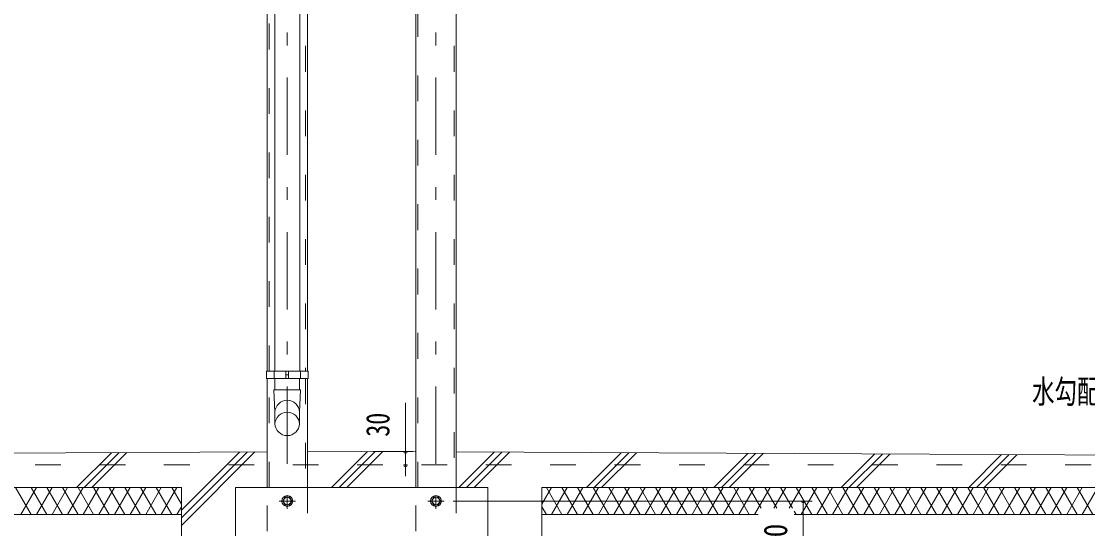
# Model space of a CAD drawing. Units: millimetres, scale not verified. Extents: x -31992 to 32005, y -14700 to 14700.
# Drawn here: x 19187 to 27469, y 1038 to 4979 of the extents above; entities that cross this region are included whole.
import ezdxf
from ezdxf.enums import TextEntityAlignment as Align

# ---------------------------------------------------------------- set-up
doc = ezdxf.new("R2010")
doc.units = ezdxf.units.MM
doc.header["$LTSCALE"] = 50
doc.linetypes.add('USER2', pattern=[10, 4, -6])
doc.linetypes.add('USER3', pattern=[24, 12, -5, 2, -5])
for name, color, linetype, lineweight in [('0-6_2-02BOLD', 7, 'Continuous', 18), ('0-7_2-12HIDDEN', 3, 'USER2', 18), ('0-8_2-22CENTER', 3, 'USER3', 18), ('0-A_2-52DIM', 3, 'Continuous', 18), ('0-B_2-62HATCH', 2, 'Continuous', 18)]:
    doc.layers.add(name, color=color, linetype=linetype, lineweight=lineweight)
doc.styles.add('ＭＳ ゴシック', font='')
doc.styles.get('ＭＳ ゴシック').set_extended_font_data('MS Gothic')

msp = doc.modelspace()

# ---------------------------------------------------------------- linework, layer by layer
at = {"layer": '0-6_2-02BOLD'}
for p, q in [((21156.61, 8497.9), (21156.61, 2260.9)), ((21349.14, 8497.9), (21349.14, 2260.9)), ((21096.94, 2260.9), (21096.94, 7787.41)), ((21408.79, 2260.9), (21408.79, 7787.41)), ((22251.95, 1357.9), (22251.95, 7787.41)), ((22563.8, 7787.41), (22563.8, 1357.9)), ((21151.05, 2204.9), (21151.05, 2260.9)), ((21242.2, 2260.9), (21242.2, 2204.9)), ((21263.55, 2260.9), (21263.55, 2204.9)), ((21354.69, 2204.9), (21354.69, 2260.9)), ((21096.95, 1357.9), (21096.95, 2204.9)), ((21156.59, 2115.78), (21156.59, 2204.9)), ((21252.87, 2232.9), (21242.2, 2232.9)), ((21252.87, 2232.9), (21263.55, 2232.9)), ((21349.09, 2204.9), (21349.09, 2115.78)), ((21408.8, 2204.9), (21408.8, 1357.9)), ((21096.95, 1634.25), (14795.38, 1602.9)), ((20850.37, 1357.9), (20850.37, 482.9)), ((23230.38, 1357.9), (23230.38, 482.9)), ((23230.38, 1357.9), (28865.37, 1357.9)), ((24910.37, 1147.9), (23230.38, 1147.9))]:
    msp.add_line(p, q, dxfattribs=at)
for points in [[(21252.87, 2204.9), (21091.35, 2204.9), (21091.35, 2260.9), (21252.87, 2260.9)], [(21252.87, 2204.9), (21414.4, 2204.9), (21414.4, 2260.9), (21252.87, 2260.9)], [(21149.6, 2115.79), (21356.1, 2115.79), (21349.11, 1941.96), (21349.11, 1851.51)], [(21156.61, 1851.51), (21156.61, 1941.96), (21149.6, 2115.79)], [(14795.38, 1602.9), (14795.38, 1147.9), (20430.37, 1147.9)], [(21408.8, 1635.81), (21830.37, 1637.9), (22251.95, 1635.81)], [(22563.8, 1634.25), (28865.37, 1602.9), (28865.37, 1147.9), (25190.37, 1147.9)], [(20430.37, 482.9), (20430.37, 1357.9), (14795.38, 1357.9)], [(22810.38, 482.9), (22810.38, 1357.9), (20850.37, 1357.9)]]:
    msp.add_lwpolyline(points, dxfattribs=at)
for points in [[(21270.05, 1282.65), (21235.69, 1282.65), (21218.53, 1252.9), (21235.69, 1223.15), (21270.05, 1223.15), (21287.22, 1252.9)], [(22425.05, 1282.65), (22442.23, 1252.9), (22425.05, 1223.15), (22390.7, 1223.15), (22373.53, 1252.9), (22390.7, 1282.65)]]:
    msp.add_lwpolyline(points, close=True, dxfattribs=at)
for centre, radius in [((21252.87, 1252.9), 42), ((21252.87, 1252.9), 28.88), ((22407.87, 1252.9), 42), ((22407.87, 1252.9), 28.88)]:
    msp.add_circle(centre, radius, dxfattribs=at)
for centre, radius, start, end in [((21252.87, 1938.53), 96.43, 3.55867, 176.44133), ((21252.87, 1845.52), 96.43, 3.55867, 176.44133), ((21252.87, 1857.5), 96.44, 183.56303, 356.43697)]:
    msp.add_arc(centre, radius, start, end, dxfattribs=at)
at = {"layer": '0-7_2-12HIDDEN'}
for p, q in [((21111.64, 2260.9), (21111.64, 7787.41)), ((21394.09, 7787.41), (21394.09, 2260.9)), ((22266.65, 1357.9), (22266.65, 7787.41)), ((22549.1, 7787.41), (22549.1, 1357.9)), ((21111.64, 1357.9), (21111.64, 2204.9)), ((21394.09, 2204.9), (21394.09, 1357.9)), ((14795.38, 1532.9), (28865.37, 1532.9))]:
    msp.add_line(p, q, dxfattribs=at)
for points in [[(21408.8, 1357.9), (21408.8, 517.9), (21096.95, 517.9), (21096.95, 1357.9)], [(22563.8, 1357.9), (22563.8, 517.9), (22251.95, 517.9), (22251.95, 1357.9)]]:
    msp.add_lwpolyline(points, dxfattribs=at)
at = {"layer": '0-8_2-22CENTER'}
for p, q in [((21252.87, 9341.41), (21252.87, -1827.1)), ((22407.86, 9341.41), (22407.86, -1827.1)), ((21315.88, 1252.9), (21189.88, 1252.9)), ((22470.88, 1252.9), (22344.87, 1252.9))]:
    msp.add_line(p, q, dxfattribs=at)
at = {"layer": '0-A_2-52DIM'}
for p, q in [((22171.32, 1445.03), (22171.32, 2015.9)), ((22227.05, 1637.9), (21920.11, 1637.9)), ((22185.32, 1637.9), (22157.32, 1637.9)), ((22185.32, 1532.9), (22157.32, 1532.9)), ((25330.37, 1252.9), (22540.87, 1252.9)), ((25274.37, 1252.9), (25246.37, 1252.9)), ((25260.37, 104.9), (25260.37, 1252.9))]:
    msp.add_line(p, q, dxfattribs=at)
for centre in [(22171.32, 1637.9), (22171.32, 1532.9), (25260.37, 1252.9)]:
    msp.add_arc(centre, 14, 180, 0, dxfattribs=at)
at = {"layer": '0-B_2-62HATCH'}
for p, q in [((19616.08, 1357.9), (19886.41, 1628.23)), ((19946.11, 1628.53), (19675.48, 1357.9)), ((19734.88, 1357.9), (20005.8, 1628.83)), ((21000.7, 1633.77), (20430.37, 1063.45)), ((20430.37, 1122.85), (20941, 1633.48)), ((20881.31, 1633.18), (20430.37, 1182.24)), ((21595.98, 1357.9), (21875.76, 1637.68)), ((21934.85, 1637.38), (21655.38, 1357.9)), ((21714.78, 1357.9), (21993.96, 1637.09)), ((22860.8, 1632.78), (22585.93, 1357.9)), ((22645.32, 1357.9), (22919.91, 1632.48)), ((22979.01, 1632.19), (22704.72, 1357.9)), ((23575.88, 1357.9), (23845.85, 1627.88)), ((23904.95, 1627.58), (23635.28, 1357.9)), ((23694.68, 1357.9), (23964.06, 1627.29)), ((24565.83, 1357.9), (24830.9, 1622.97)), ((24625.23, 1357.9), (24890.01, 1622.68)), ((24949.11, 1622.39), (24684.62, 1357.9)), ((25555.78, 1357.9), (25815.95, 1618.07)), ((25875.05, 1617.78), (25615.18, 1357.9)), ((25674.58, 1357.9), (25934.16, 1617.49)), ((26545.73, 1357.9), (26801, 1613.17)), ((26860.1, 1612.88), (26605.13, 1357.9)), ((26664.52, 1357.9), (26919.21, 1612.59)), ((19264.05, 1147.9), (19142.81, 1357.9)), ((19183.22, 1147.9), (19304.46, 1357.9)), ((19264.05, 1357.9), (19385.29, 1147.9)), ((19425.7, 1357.9), (19304.46, 1147.9)), ((19506.54, 1147.9), (19385.29, 1357.9)), ((19425.71, 1147.9), (19546.95, 1357.9)), ((19506.54, 1357.9), (19627.78, 1147.9)), ((19668.19, 1357.9), (19546.95, 1147.9)), ((19749.02, 1147.9), (19627.78, 1357.9)), ((19668.19, 1147.9), (19789.44, 1357.9)), ((19870.27, 1147.9), (19749.03, 1357.9)), ((19910.68, 1357.9), (19789.44, 1147.9)), ((19870.27, 1357.9), (19991.5, 1147.9)), ((20031.92, 1357.9), (19910.68, 1147.9)), ((20112.75, 1147.9), (19991.51, 1357.9)), ((20031.92, 1147.9), (20153.16, 1357.9)), ((20112.75, 1357.9), (20234, 1147.9)), ((20274.41, 1357.9), (20153.16, 1147.9)), ((20355.24, 1147.9), (20234, 1357.9)), ((20274.41, 1147.9), (20395.65, 1357.9)), ((20355.24, 1357.9), (20430.37, 1227.77)), ((23230.38, 1227.79), (23305.5, 1357.9)), ((23265.09, 1357.9), (23386.33, 1147.9)), ((23426.74, 1357.9), (23305.49, 1147.9)), ((23507.57, 1147.9), (23386.33, 1357.9)), ((23426.74, 1147.9), (23547.98, 1357.9)), ((23628.81, 1147.9), (23507.57, 1357.9)), ((23669.23, 1357.9), (23547.98, 1147.9)), ((23628.81, 1357.9), (23750.06, 1147.9)), ((23790.47, 1357.9), (23669.23, 1147.9)), ((23871.31, 1147.9), (23750.06, 1357.9)), ((23790.47, 1147.9), (23911.71, 1357.9)), ((23871.31, 1357.9), (23992.54, 1147.9)), ((24032.96, 1357.9), (23911.71, 1147.9)), ((24113.79, 1147.9), (23992.54, 1357.9)), ((24032.96, 1147.9), (24154.2, 1357.9)), ((24113.79, 1357.9), (24235.03, 1147.9)), ((24275.45, 1357.9), (24154.2, 1147.9)), ((24356.28, 1147.9), (24235.03, 1357.9)), ((24275.45, 1147.9), (24396.69, 1357.9)), ((24356.28, 1357.9), (24477.52, 1147.9)), ((24517.94, 1357.9), (24396.69, 1147.9)), ((24598.77, 1147.9), (24477.52, 1357.9)), ((24517.94, 1147.9), (24639.17, 1357.9)), ((24720, 1147.9), (24598.77, 1357.9)), ((24760.42, 1357.9), (24639.17, 1147.9)), ((24720, 1357.9), (24841.25, 1147.9)), ((24881.66, 1357.9), (24760.42, 1147.9)), ((24934.54, 1196.31), (24841.25, 1357.9)), ((24881.66, 1147.9), (25002.91, 1357.9)), ((24962.49, 1357.9), (25055.79, 1196.31)), ((25030.86, 1196.31), (25124.16, 1357.9)), ((25083.74, 1357.9), (25177.03, 1196.31)), ((25152.1, 1196.31), (25245.4, 1357.9)), ((25204.98, 1357.9), (25326.22, 1147.9)), ((25366.64, 1357.9), (25245.4, 1147.9)), ((25447.47, 1147.9), (25326.22, 1357.9)), ((25366.64, 1147.9), (25487.88, 1357.9)), ((25447.47, 1357.9), (25568.71, 1147.9)), ((25609.13, 1357.9), (25487.88, 1147.9)), ((25689.95, 1147.9), (25568.71, 1357.9)), ((25609.13, 1147.9), (25730.37, 1357.9)), ((25689.96, 1357.9), (25811.2, 1147.9)), ((25851.62, 1357.9), (25730.37, 1147.9)), ((25932.44, 1147.9), (25811.2, 1357.9)), ((25851.62, 1147.9), (25972.85, 1357.9)), ((25932.44, 1357.9), (26053.68, 1147.9)), ((26094.1, 1357.9), (25972.85, 1147.9)), ((26174.93, 1147.9), (26053.69, 1357.9)), ((26094.1, 1147.9), (26215.35, 1357.9)), ((26174.93, 1357.9), (26296.18, 1147.9)), ((26336.58, 1357.9), (26215.35, 1147.9)), ((26417.42, 1147.9), (26296.18, 1357.9)), ((26336.58, 1147.9), (26457.84, 1357.9)), ((26417.42, 1357.9), (26538.66, 1147.9)), ((26579.08, 1357.9), (26457.84, 1147.9)), ((26538.66, 1357.9), (26659.9, 1147.9)), ((26579.08, 1147.9), (26700.32, 1357.9)), ((26781.15, 1147.9), (26659.9, 1357.9)), ((26700.32, 1147.9), (26821.56, 1357.9)), ((26781.15, 1357.9), (26902.39, 1147.9)), ((26942.81, 1357.9), (26821.56, 1147.9)), ((27023.64, 1147.9), (26902.39, 1357.9)), ((26942.81, 1147.9), (27064.05, 1357.9)), ((27023.64, 1357.9), (27144.88, 1147.9)), ((27185.3, 1357.9), (27064.05, 1147.9)), ((27266.13, 1147.9), (27144.89, 1357.9)), ((27185.3, 1147.9), (27306.54, 1357.9)), ((27266.13, 1357.9), (27387.37, 1147.9)), ((27427.78, 1357.9), (27306.53, 1147.9)), ((27387.37, 1357.9), (27508.61, 1147.9)), ((27427.78, 1147.9), (27549.03, 1357.9)), ((20430.37, 1208.04), (20395.66, 1147.9)), ((23265.09, 1147.9), (23230.38, 1208.02)), ((25204.98, 1147.9), (25190.37, 1173.2))]:
    msp.add_line(p, q, dxfattribs=at)

# ---------------------------------------------------------------- texts
at = {"layer": '0-A_2-52DIM', "color": 7, "style": 'ＭＳ ゴシック', "width": 0.7}
msp.add_text('水勾配\u3000１／２００', height=182.3, dxfattribs=at).set_placement((27038.21, 1957.68), align=Align.BOTTOM_LEFT)
at = {"layer": '0-A_2-52DIM', "color": 7, "style": 'ＭＳ ゴシック'}
for s, width, p in [('30', 0.75, (22101.32, 1752.26)), ('170', 0.85, (25190.37, 760.12))]:
    msp.add_text(s, height=182.3, rotation=90, dxfattribs=dict(at, width=width)).set_placement(p, align=Align.BOTTOM_LEFT)

doc.saveas('drawing.dxf')
